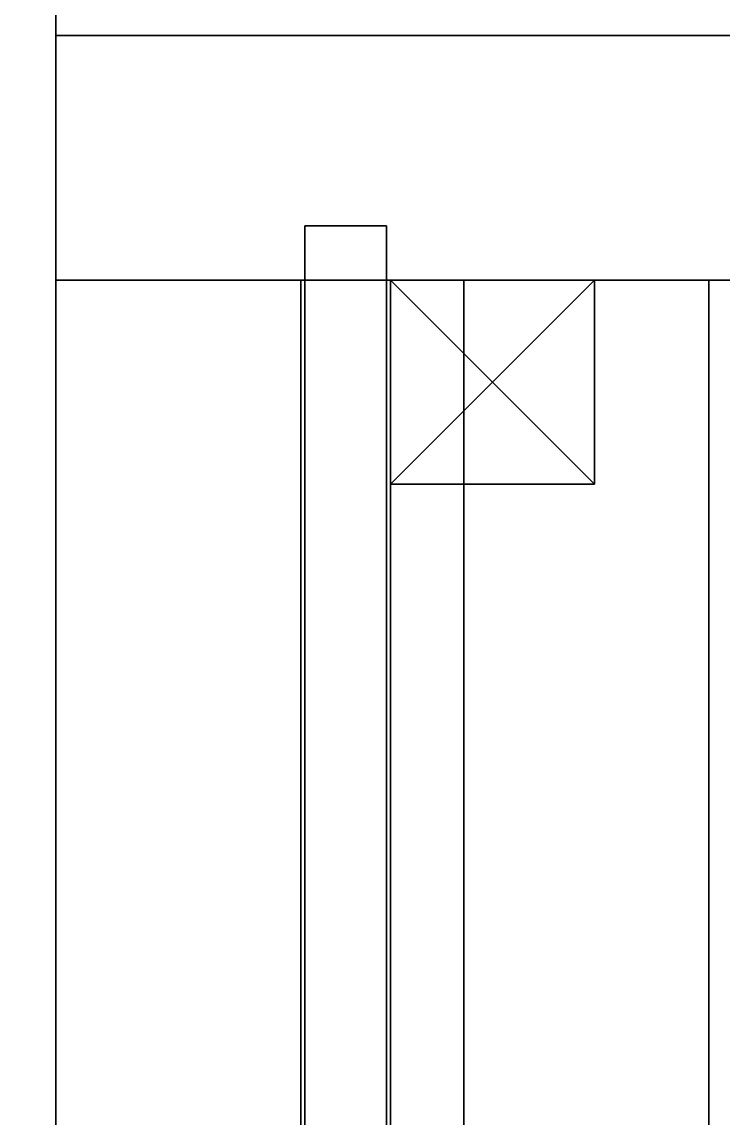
# Model space of a CAD drawing. Extents: x -100 to 4856, y -100 to 4830.
# Drawn here: x 17.5 to 69, y 4180.4 to 4261 of the extents above; entities that cross this region are included whole.
import ezdxf

# ---------------------------------------------------------------- set-up
doc = ezdxf.new("R2010")
doc.units = 0
for name, color, linetype in [('LAYER0', 7, 'CONTINUOUS'), ('LAYER146', 7, 'CONTINUOUS'), ('LAYER151', 7, 'CONTINUOUS'), ('LAYER159', 7, 'CONTINUOUS'), ('LAYER160', 7, 'CONTINUOUS'), ('LAYER166', 7, 'CONTINUOUS'), ('LAYER170', 7, 'CONTINUOUS'), ('LAYER172', 7, 'CONTINUOUS'), ('LAYER174', 7, 'CONTINUOUS'), ('LAYER184', 253, 'CONTINUOUS'), ('LAYER185', 253, 'CONTINUOUS'), ('LAYER186', 253, 'CONTINUOUS'), ('LAYER187', 253, 'CONTINUOUS'), ('LAYER272', 7, 'CONTINUOUS'), ('LAYER282', 253, 'CONTINUOUS'), ('LAYER283', 253, 'CONTINUOUS'), ('LAYER284', 253, 'CONTINUOUS'), ('LAYER285', 253, 'CONTINUOUS'), ('LAYER286', 7, 'CONTINUOUS'), ('LAYER296', 253, 'CONTINUOUS'), ('LAYER297', 253, 'CONTINUOUS'), ('LAYER298', 253, 'CONTINUOUS'), ('LAYER299', 253, 'CONTINUOUS'), ('LAYER300', 7, 'CONTINUOUS'), ('LAYER310', 253, 'CONTINUOUS'), ('LAYER311', 253, 'CONTINUOUS'), ('LAYER312', 253, 'CONTINUOUS'), ('LAYER313', 253, 'CONTINUOUS'), ('LAYER4', 7, 'CONTINUOUS')]:
    doc.layers.add(name, color=color, linetype=linetype)

msp = doc.modelspace()

# ---------------------------------------------------------------- linework, layer by layer
at = {"layer": 'LAYER0', "invisible_edges": 1}
for points in [[(4856, 4830, -5), (-100, -100, -5), (-100, 4830, -5), (4856, 4830, -5)], [(-100, -100, -5), (4856, 4830, -5), (4856, -100, -5), (-100, -100, -5)], [(4856, -100), (-100, 4830), (-100, -100), (4856, -100)], [(-100, 4830), (4856, -100), (4856, 4830), (-100, 4830)]]:
    msp.add_3dface(points, dxfattribs=at)
at = {"layer": 'LAYER146', "invisible_edges": 1}
for points in [[(20, 4242), (570, 4260), (570, 4242), (20, 4242)], [(570, 4260), (20, 4242), (20, 4260), (570, 4260)], [(20, 4260, 2540), (570, 4242, 2540), (570, 4260, 2540), (20, 4260, 2540)], [(570, 4242, 2540), (20, 4260, 2540), (20, 4242, 2540), (570, 4242, 2540)], [(20, 4260, 2540), (20, 4242), (20, 4242, 2540), (20, 4260, 2540)], [(20, 4242), (20, 4260, 2540), (20, 4260), (20, 4242)], [(570, 4260), (20, 4260, 2540), (570, 4260, 2540), (570, 4260)], [(20, 4260, 2540), (570, 4260), (20, 4260), (20, 4260, 2540)], [(20, 4242), (570, 4242, 2540), (20, 4242, 2540), (20, 4242)], [(570, 4242, 2540), (20, 4242), (570, 4242), (570, 4242, 2540)]]:
    msp.add_3dface(points, dxfattribs=at)
at = {"layer": 'LAYER151', "invisible_edges": 1}
for points in [[(20, 4242, 80), (570, 3852, 80), (20, 3852, 80), (20, 4242, 80)], [(570, 3852, 80), (20, 4242, 80), (570, 4242, 80), (570, 3852, 80)], [(20, 4242, 80), (570, 4242, 98), (570, 4242, 80), (20, 4242, 80)], [(570, 4242, 98), (20, 4242, 80), (20, 4242, 98), (570, 4242, 98)], [(20, 3852, 98), (20, 4242, 80), (20, 3852, 80), (20, 3852, 98)], [(20, 4242, 80), (20, 3852, 98), (20, 4242, 98), (20, 4242, 80)], [(570, 4242, 98), (20, 3852, 98), (570, 3852, 98), (570, 4242, 98)], [(20, 3852, 98), (570, 4242, 98), (20, 4242, 98), (20, 3852, 98)]]:
    msp.add_3dface(points, dxfattribs=at)
at = {"layer": 'LAYER159', "invisible_edges": 1}
for points in [[(50, 4242, 80), (50, 3852), (50, 3852, 80), (50, 4242, 80)], [(50, 3852), (50, 4242, 80), (50, 4242), (50, 3852)], [(68, 4242), (50, 3852), (50, 4242), (68, 4242)], [(50, 3852), (68, 4242), (68, 3852), (50, 3852)], [(50, 4242, 80), (68, 4242), (50, 4242), (50, 4242, 80)], [(68, 4242), (50, 4242, 80), (68, 4242, 80), (68, 4242)], [(68, 3852, 80), (50, 4242, 80), (50, 3852, 80), (68, 3852, 80)], [(50, 4242, 80), (68, 3852, 80), (68, 4242, 80), (50, 4242, 80)], [(68, 4242), (68, 3852, 80), (68, 3852), (68, 4242)], [(68, 3852, 80), (68, 4242), (68, 4242, 80), (68, 3852, 80)]]:
    msp.add_3dface(points, dxfattribs=at)
at = {"layer": 'LAYER160', "invisible_edges": 1}
for points in [[(20, 3852, 2539), (570, 4242, 2539), (20, 4242, 2539), (20, 3852, 2539)], [(570, 4242, 2539), (20, 3852, 2539), (570, 3852, 2539), (570, 4242, 2539)], [(20, 4242, 2521), (570, 4242, 2539), (570, 4242, 2521), (20, 4242, 2521)], [(570, 4242, 2539), (20, 4242, 2521), (20, 4242, 2539), (570, 4242, 2539)], [(20, 4242, 2521), (20, 3852, 2539), (20, 4242, 2539), (20, 4242, 2521)], [(20, 3852, 2539), (20, 4242, 2521), (20, 3852, 2521), (20, 3852, 2539)], [(570, 3852, 2521), (20, 4242, 2521), (570, 4242, 2521), (570, 3852, 2521)], [(20, 4242, 2521), (570, 3852, 2521), (20, 3852, 2521), (20, 4242, 2521)]]:
    msp.add_3dface(points, dxfattribs=at)
at = {"layer": 'LAYER166', "invisible_edges": 1}
for points in [[(38.3, 4246, 94), (44.3, 3848, 94), (38.3, 3848, 94), (38.3, 4246, 94)], [(44.3, 3848, 94), (38.3, 4246, 94), (44.3, 4246, 94), (44.3, 3848, 94)], [(44.3, 4246, 2525), (38.3, 3848, 2525), (44.3, 3848, 2525), (44.3, 4246, 2525)], [(38.3, 3848, 2525), (44.3, 4246, 2525), (38.3, 4246, 2525), (38.3, 3848, 2525)], [(38.3, 4246, 94), (44.3, 4246, 2525), (44.3, 4246, 94), (38.3, 4246, 94)], [(44.3, 4246, 2525), (38.3, 4246, 94), (38.3, 4246, 2525), (44.3, 4246, 2525)], [(38.3, 3848, 2525), (38.3, 4246, 94), (38.3, 3848, 94), (38.3, 3848, 2525)], [(38.3, 4246, 94), (38.3, 3848, 2525), (38.3, 4246, 2525), (38.3, 4246, 94)], [(44.3, 4246, 2525), (44.3, 3848, 94), (44.3, 4246, 94), (44.3, 4246, 2525)], [(44.3, 3848, 94), (44.3, 4246, 2525), (44.3, 3848, 2525), (44.3, 3848, 94)]]:
    msp.add_3dface(points, dxfattribs=at)
at = {"layer": 'LAYER170', "invisible_edges": 1}
for points in [[(20, 4242, 1369.5), (20, 3852, 1249.5), (20, 3852, 1369.5), (20, 4242, 1369.5)], [(20, 3852, 1249.5), (20, 4242, 1369.5), (20, 4242, 1249.5), (20, 3852, 1249.5)], [(38, 4242, 1249.5), (20, 3852, 1249.5), (20, 4242, 1249.5), (38, 4242, 1249.5)], [(20, 3852, 1249.5), (38, 4242, 1249.5), (38, 3852, 1249.5), (20, 3852, 1249.5)], [(20, 4242, 1369.5), (38, 4242, 1249.5), (20, 4242, 1249.5), (20, 4242, 1369.5)], [(38, 4242, 1249.5), (20, 4242, 1369.5), (38, 4242, 1369.5), (38, 4242, 1249.5)], [(38, 3852, 1369.5), (20, 4242, 1369.5), (20, 3852, 1369.5), (38, 3852, 1369.5)], [(20, 4242, 1369.5), (38, 3852, 1369.5), (38, 4242, 1369.5), (20, 4242, 1369.5)], [(38, 4242, 1249.5), (38, 3852, 1369.5), (38, 3852, 1249.5), (38, 4242, 1249.5)], [(38, 3852, 1369.5), (38, 4242, 1249.5), (38, 4242, 1369.5), (38, 3852, 1369.5)]]:
    msp.add_3dface(points, dxfattribs=at)
at = {"layer": 'LAYER172', "invisible_edges": 1}
for points in [[(44.6, 3852, 1984), (510, 4242, 1984), (44.6, 4242, 1984), (44.6, 3852, 1984)], [(510, 4242, 1984), (44.6, 3852, 1984), (510, 3852, 1984), (510, 4242, 1984)], [(44.6, 4242, 1966), (510, 4242, 1984), (510, 4242, 1966), (44.6, 4242, 1966)], [(510, 4242, 1984), (44.6, 4242, 1966), (44.6, 4242, 1984), (510, 4242, 1984)], [(44.6, 4242, 1966), (44.6, 3852, 1984), (44.6, 4242, 1984), (44.6, 4242, 1966)], [(44.6, 3852, 1984), (44.6, 4242, 1966), (44.6, 3852, 1966), (44.6, 3852, 1984)], [(510, 3852, 1966), (44.6, 4242, 1966), (510, 4242, 1966), (510, 3852, 1966)], [(44.6, 4242, 1966), (510, 3852, 1966), (44.6, 3852, 1966), (44.6, 4242, 1966)]]:
    msp.add_3dface(points, dxfattribs=at)
at = {"layer": 'LAYER174', "invisible_edges": 1}
for points in [[(44.6, 3852, 866), (510, 4242, 866), (44.6, 4242, 866), (44.6, 3852, 866)], [(510, 4242, 866), (44.6, 3852, 866), (510, 3852, 866), (510, 4242, 866)], [(44.6, 4242, 848), (510, 4242, 866), (510, 4242, 848), (44.6, 4242, 848)], [(510, 4242, 866), (44.6, 4242, 848), (44.6, 4242, 866), (510, 4242, 866)], [(44.6, 4242, 848), (44.6, 3852, 866), (44.6, 4242, 866), (44.6, 4242, 848)], [(44.6, 3852, 866), (44.6, 4242, 848), (44.6, 3852, 848), (44.6, 3852, 866)], [(510, 3852, 848), (44.6, 4242, 848), (510, 4242, 848), (510, 3852, 848)], [(44.6, 4242, 848), (510, 3852, 848), (44.6, 3852, 848), (44.6, 4242, 848)]]:
    msp.add_3dface(points, dxfattribs=at)
at = {"layer": 'LAYER184'}
for points in [[(59.6, 4242, 866), (59.6, 4242, 851), (44.6, 4242, 866), (59.6, 4242, 866)], [(44.6, 4242, 866), (59.6, 4242, 851), (44.6, 4242, 851), (44.6, 4242, 866)], [(44.6, 4242, 866), (44.6, 4242, 851), (44.6, 4227, 866), (44.6, 4242, 866)], [(44.6, 4227, 866), (44.6, 4242, 851), (44.6, 4227, 851), (44.6, 4227, 866)], [(59.6, 4242, 866), (44.6, 4242, 866), (59.6, 4227, 866), (59.6, 4242, 866)], [(59.6, 4227, 866), (44.6, 4242, 866), (44.6, 4227, 866), (59.6, 4227, 866)], [(59.6, 4227, 851), (44.6, 4227, 851), (59.6, 4242, 851), (59.6, 4227, 851)], [(59.6, 4242, 851), (44.6, 4227, 851), (44.6, 4242, 851), (59.6, 4242, 851)], [(59.6, 4227, 866), (59.6, 4227, 851), (59.6, 4242, 866), (59.6, 4227, 866)], [(59.6, 4242, 866), (59.6, 4227, 851), (59.6, 4242, 851), (59.6, 4242, 866)], [(59.6, 4227, 866), (44.6, 4227, 866), (59.6, 4227, 851), (59.6, 4227, 866)], [(59.6, 4227, 851), (44.6, 4227, 866), (44.6, 4227, 851), (59.6, 4227, 851)]]:
    msp.add_3dface(points, dxfattribs=at)
at = {"layer": 'LAYER185'}
for points in [[(59.6, 4242, 866), (59.6, 4242, 851), (44.6, 4242, 866), (59.6, 4242, 866)], [(44.6, 4242, 866), (59.6, 4242, 851), (44.6, 4242, 851), (44.6, 4242, 866)], [(44.6, 4242, 866), (44.6, 4242, 851), (44.6, 4227, 866), (44.6, 4242, 866)], [(44.6, 4227, 866), (44.6, 4242, 851), (44.6, 4227, 851), (44.6, 4227, 866)], [(59.6, 4242, 866), (44.6, 4242, 866), (59.6, 4227, 866), (59.6, 4242, 866)], [(59.6, 4227, 866), (44.6, 4242, 866), (44.6, 4227, 866), (59.6, 4227, 866)], [(59.6, 4227, 851), (44.6, 4227, 851), (59.6, 4242, 851), (59.6, 4227, 851)], [(59.6, 4242, 851), (44.6, 4227, 851), (44.6, 4242, 851), (59.6, 4242, 851)], [(59.6, 4227, 866), (59.6, 4227, 851), (59.6, 4242, 866), (59.6, 4227, 866)], [(59.6, 4242, 866), (59.6, 4227, 851), (59.6, 4242, 851), (59.6, 4242, 866)], [(59.6, 4227, 866), (44.6, 4227, 866), (59.6, 4227, 851), (59.6, 4227, 866)], [(59.6, 4227, 851), (44.6, 4227, 866), (44.6, 4227, 851), (59.6, 4227, 851)]]:
    msp.add_3dface(points, dxfattribs=at)
at = {"layer": 'LAYER186'}
for points in [[(59.6, 4242, 866), (59.6, 4242, 851), (44.6, 4242, 866), (59.6, 4242, 866)], [(44.6, 4242, 866), (59.6, 4242, 851), (44.6, 4242, 851), (44.6, 4242, 866)], [(44.6, 4242, 866), (44.6, 4242, 851), (44.6, 4227, 866), (44.6, 4242, 866)], [(44.6, 4227, 866), (44.6, 4242, 851), (44.6, 4227, 851), (44.6, 4227, 866)], [(59.6, 4242, 866), (44.6, 4242, 866), (59.6, 4227, 866), (59.6, 4242, 866)], [(59.6, 4227, 866), (44.6, 4242, 866), (44.6, 4227, 866), (59.6, 4227, 866)], [(59.6, 4227, 851), (44.6, 4227, 851), (59.6, 4242, 851), (59.6, 4227, 851)], [(59.6, 4242, 851), (44.6, 4227, 851), (44.6, 4242, 851), (59.6, 4242, 851)], [(59.6, 4227, 866), (59.6, 4227, 851), (59.6, 4242, 866), (59.6, 4227, 866)], [(59.6, 4242, 866), (59.6, 4227, 851), (59.6, 4242, 851), (59.6, 4242, 866)], [(59.6, 4227, 866), (44.6, 4227, 866), (59.6, 4227, 851), (59.6, 4227, 866)], [(59.6, 4227, 851), (44.6, 4227, 866), (44.6, 4227, 851), (59.6, 4227, 851)]]:
    msp.add_3dface(points, dxfattribs=at)
at = {"layer": 'LAYER187'}
for points in [[(59.6, 4242, 866), (59.6, 4242, 851), (44.6, 4242, 866), (59.6, 4242, 866)], [(44.6, 4242, 866), (59.6, 4242, 851), (44.6, 4242, 851), (44.6, 4242, 866)], [(44.6, 4242, 866), (44.6, 4242, 851), (44.6, 4227, 866), (44.6, 4242, 866)], [(44.6, 4227, 866), (44.6, 4242, 851), (44.6, 4227, 851), (44.6, 4227, 866)], [(59.6, 4242, 866), (44.6, 4242, 866), (59.6, 4227, 866), (59.6, 4242, 866)], [(59.6, 4227, 866), (44.6, 4242, 866), (44.6, 4227, 866), (59.6, 4227, 866)], [(59.6, 4227, 851), (44.6, 4227, 851), (59.6, 4242, 851), (59.6, 4227, 851)], [(59.6, 4242, 851), (44.6, 4227, 851), (44.6, 4242, 851), (59.6, 4242, 851)], [(59.6, 4227, 866), (59.6, 4227, 851), (59.6, 4242, 866), (59.6, 4227, 866)], [(59.6, 4242, 866), (59.6, 4227, 851), (59.6, 4242, 851), (59.6, 4242, 866)], [(59.6, 4227, 866), (44.6, 4227, 866), (59.6, 4227, 851), (59.6, 4227, 866)], [(59.6, 4227, 851), (44.6, 4227, 866), (44.6, 4227, 851), (59.6, 4227, 851)]]:
    msp.add_3dface(points, dxfattribs=at)
at = {"layer": 'LAYER272', "invisible_edges": 1}
for points in [[(44.6, 3852, 482), (510, 4242, 482), (44.6, 4242, 482), (44.6, 3852, 482)], [(510, 4242, 482), (44.6, 3852, 482), (510, 3852, 482), (510, 4242, 482)], [(44.6, 4242, 464), (510, 4242, 482), (510, 4242, 464), (44.6, 4242, 464)], [(510, 4242, 482), (44.6, 4242, 464), (44.6, 4242, 482), (510, 4242, 482)], [(44.6, 4242, 464), (44.6, 3852, 482), (44.6, 4242, 482), (44.6, 4242, 464)], [(44.6, 3852, 482), (44.6, 4242, 464), (44.6, 3852, 464), (44.6, 3852, 482)], [(510, 3852, 464), (44.6, 4242, 464), (510, 4242, 464), (510, 3852, 464)], [(44.6, 4242, 464), (510, 3852, 464), (44.6, 3852, 464), (44.6, 4242, 464)]]:
    msp.add_3dface(points, dxfattribs=at)
at = {"layer": 'LAYER282'}
for points in [[(59.6, 4242, 482), (59.6, 4242, 467), (44.6, 4242, 482), (59.6, 4242, 482)], [(44.6, 4242, 482), (59.6, 4242, 467), (44.6, 4242, 467), (44.6, 4242, 482)], [(44.6, 4242, 482), (44.6, 4242, 467), (44.6, 4227, 482), (44.6, 4242, 482)], [(44.6, 4227, 482), (44.6, 4242, 467), (44.6, 4227, 467), (44.6, 4227, 482)], [(59.6, 4242, 482), (44.6, 4242, 482), (59.6, 4227, 482), (59.6, 4242, 482)], [(59.6, 4227, 482), (44.6, 4242, 482), (44.6, 4227, 482), (59.6, 4227, 482)], [(59.6, 4227, 467), (44.6, 4227, 467), (59.6, 4242, 467), (59.6, 4227, 467)], [(59.6, 4242, 467), (44.6, 4227, 467), (44.6, 4242, 467), (59.6, 4242, 467)], [(59.6, 4227, 482), (59.6, 4227, 467), (59.6, 4242, 482), (59.6, 4227, 482)], [(59.6, 4242, 482), (59.6, 4227, 467), (59.6, 4242, 467), (59.6, 4242, 482)], [(59.6, 4227, 482), (44.6, 4227, 482), (59.6, 4227, 467), (59.6, 4227, 482)], [(59.6, 4227, 467), (44.6, 4227, 482), (44.6, 4227, 467), (59.6, 4227, 467)]]:
    msp.add_3dface(points, dxfattribs=at)
at = {"layer": 'LAYER283'}
for points in [[(59.6, 4242, 482), (59.6, 4242, 467), (44.6, 4242, 482), (59.6, 4242, 482)], [(44.6, 4242, 482), (59.6, 4242, 467), (44.6, 4242, 467), (44.6, 4242, 482)], [(44.6, 4242, 482), (44.6, 4242, 467), (44.6, 4227, 482), (44.6, 4242, 482)], [(44.6, 4227, 482), (44.6, 4242, 467), (44.6, 4227, 467), (44.6, 4227, 482)], [(59.6, 4242, 482), (44.6, 4242, 482), (59.6, 4227, 482), (59.6, 4242, 482)], [(59.6, 4227, 482), (44.6, 4242, 482), (44.6, 4227, 482), (59.6, 4227, 482)], [(59.6, 4227, 467), (44.6, 4227, 467), (59.6, 4242, 467), (59.6, 4227, 467)], [(59.6, 4242, 467), (44.6, 4227, 467), (44.6, 4242, 467), (59.6, 4242, 467)], [(59.6, 4227, 482), (59.6, 4227, 467), (59.6, 4242, 482), (59.6, 4227, 482)], [(59.6, 4242, 482), (59.6, 4227, 467), (59.6, 4242, 467), (59.6, 4242, 482)], [(59.6, 4227, 482), (44.6, 4227, 482), (59.6, 4227, 467), (59.6, 4227, 482)], [(59.6, 4227, 467), (44.6, 4227, 482), (44.6, 4227, 467), (59.6, 4227, 467)]]:
    msp.add_3dface(points, dxfattribs=at)
at = {"layer": 'LAYER284'}
for points in [[(59.6, 4242, 482), (59.6, 4242, 467), (44.6, 4242, 482), (59.6, 4242, 482)], [(44.6, 4242, 482), (59.6, 4242, 467), (44.6, 4242, 467), (44.6, 4242, 482)], [(44.6, 4242, 482), (44.6, 4242, 467), (44.6, 4227, 482), (44.6, 4242, 482)], [(44.6, 4227, 482), (44.6, 4242, 467), (44.6, 4227, 467), (44.6, 4227, 482)], [(59.6, 4242, 482), (44.6, 4242, 482), (59.6, 4227, 482), (59.6, 4242, 482)], [(59.6, 4227, 482), (44.6, 4242, 482), (44.6, 4227, 482), (59.6, 4227, 482)], [(59.6, 4227, 467), (44.6, 4227, 467), (59.6, 4242, 467), (59.6, 4227, 467)], [(59.6, 4242, 467), (44.6, 4227, 467), (44.6, 4242, 467), (59.6, 4242, 467)], [(59.6, 4227, 482), (59.6, 4227, 467), (59.6, 4242, 482), (59.6, 4227, 482)], [(59.6, 4242, 482), (59.6, 4227, 467), (59.6, 4242, 467), (59.6, 4242, 482)], [(59.6, 4227, 482), (44.6, 4227, 482), (59.6, 4227, 467), (59.6, 4227, 482)], [(59.6, 4227, 467), (44.6, 4227, 482), (44.6, 4227, 467), (59.6, 4227, 467)]]:
    msp.add_3dface(points, dxfattribs=at)
at = {"layer": 'LAYER285'}
for points in [[(59.6, 4242, 482), (59.6, 4242, 467), (44.6, 4242, 482), (59.6, 4242, 482)], [(44.6, 4242, 482), (59.6, 4242, 467), (44.6, 4242, 467), (44.6, 4242, 482)], [(44.6, 4242, 482), (44.6, 4242, 467), (44.6, 4227, 482), (44.6, 4242, 482)], [(44.6, 4227, 482), (44.6, 4242, 467), (44.6, 4227, 467), (44.6, 4227, 482)], [(59.6, 4242, 482), (44.6, 4242, 482), (59.6, 4227, 482), (59.6, 4242, 482)], [(59.6, 4227, 482), (44.6, 4242, 482), (44.6, 4227, 482), (59.6, 4227, 482)], [(59.6, 4227, 467), (44.6, 4227, 467), (59.6, 4242, 467), (59.6, 4227, 467)], [(59.6, 4242, 467), (44.6, 4227, 467), (44.6, 4242, 467), (59.6, 4242, 467)], [(59.6, 4227, 482), (59.6, 4227, 467), (59.6, 4242, 482), (59.6, 4227, 482)], [(59.6, 4242, 482), (59.6, 4227, 467), (59.6, 4242, 467), (59.6, 4242, 482)], [(59.6, 4227, 482), (44.6, 4227, 482), (59.6, 4227, 467), (59.6, 4227, 482)], [(59.6, 4227, 467), (44.6, 4227, 482), (44.6, 4227, 467), (59.6, 4227, 467)]]:
    msp.add_3dface(points, dxfattribs=at)
at = {"layer": 'LAYER286', "invisible_edges": 1}
for points in [[(44.6, 3852, 1240), (510, 4242, 1240), (44.6, 4242, 1240), (44.6, 3852, 1240)], [(510, 4242, 1240), (44.6, 3852, 1240), (510, 3852, 1240), (510, 4242, 1240)], [(44.6, 4242, 1222), (510, 4242, 1240), (510, 4242, 1222), (44.6, 4242, 1222)], [(510, 4242, 1240), (44.6, 4242, 1222), (44.6, 4242, 1240), (510, 4242, 1240)], [(44.6, 4242, 1222), (44.6, 3852, 1240), (44.6, 4242, 1240), (44.6, 4242, 1222)], [(44.6, 3852, 1240), (44.6, 4242, 1222), (44.6, 3852, 1222), (44.6, 3852, 1240)], [(510, 3852, 1222), (44.6, 4242, 1222), (510, 4242, 1222), (510, 3852, 1222)], [(44.6, 4242, 1222), (510, 3852, 1222), (44.6, 3852, 1222), (44.6, 4242, 1222)]]:
    msp.add_3dface(points, dxfattribs=at)
at = {"layer": 'LAYER296'}
for points in [[(59.6, 4242, 1240), (59.6, 4242, 1225), (44.6, 4242, 1240), (59.6, 4242, 1240)], [(44.6, 4242, 1240), (59.6, 4242, 1225), (44.6, 4242, 1225), (44.6, 4242, 1240)], [(44.6, 4242, 1240), (44.6, 4242, 1225), (44.6, 4227, 1240), (44.6, 4242, 1240)], [(44.6, 4227, 1240), (44.6, 4242, 1225), (44.6, 4227, 1225), (44.6, 4227, 1240)], [(59.6, 4242, 1240), (44.6, 4242, 1240), (59.6, 4227, 1240), (59.6, 4242, 1240)], [(59.6, 4227, 1240), (44.6, 4242, 1240), (44.6, 4227, 1240), (59.6, 4227, 1240)], [(59.6, 4227, 1225), (44.6, 4227, 1225), (59.6, 4242, 1225), (59.6, 4227, 1225)], [(59.6, 4242, 1225), (44.6, 4227, 1225), (44.6, 4242, 1225), (59.6, 4242, 1225)], [(59.6, 4227, 1240), (59.6, 4227, 1225), (59.6, 4242, 1240), (59.6, 4227, 1240)], [(59.6, 4242, 1240), (59.6, 4227, 1225), (59.6, 4242, 1225), (59.6, 4242, 1240)], [(59.6, 4227, 1240), (44.6, 4227, 1240), (59.6, 4227, 1225), (59.6, 4227, 1240)], [(59.6, 4227, 1225), (44.6, 4227, 1240), (44.6, 4227, 1225), (59.6, 4227, 1225)]]:
    msp.add_3dface(points, dxfattribs=at)
at = {"layer": 'LAYER297'}
for points in [[(59.6, 4242, 1240), (59.6, 4242, 1225), (44.6, 4242, 1240), (59.6, 4242, 1240)], [(44.6, 4242, 1240), (59.6, 4242, 1225), (44.6, 4242, 1225), (44.6, 4242, 1240)], [(44.6, 4242, 1240), (44.6, 4242, 1225), (44.6, 4227, 1240), (44.6, 4242, 1240)], [(44.6, 4227, 1240), (44.6, 4242, 1225), (44.6, 4227, 1225), (44.6, 4227, 1240)], [(59.6, 4242, 1240), (44.6, 4242, 1240), (59.6, 4227, 1240), (59.6, 4242, 1240)], [(59.6, 4227, 1240), (44.6, 4242, 1240), (44.6, 4227, 1240), (59.6, 4227, 1240)], [(59.6, 4227, 1225), (44.6, 4227, 1225), (59.6, 4242, 1225), (59.6, 4227, 1225)], [(59.6, 4242, 1225), (44.6, 4227, 1225), (44.6, 4242, 1225), (59.6, 4242, 1225)], [(59.6, 4227, 1240), (59.6, 4227, 1225), (59.6, 4242, 1240), (59.6, 4227, 1240)], [(59.6, 4242, 1240), (59.6, 4227, 1225), (59.6, 4242, 1225), (59.6, 4242, 1240)], [(59.6, 4227, 1240), (44.6, 4227, 1240), (59.6, 4227, 1225), (59.6, 4227, 1240)], [(59.6, 4227, 1225), (44.6, 4227, 1240), (44.6, 4227, 1225), (59.6, 4227, 1225)]]:
    msp.add_3dface(points, dxfattribs=at)
at = {"layer": 'LAYER298'}
for points in [[(59.6, 4242, 1240), (59.6, 4242, 1225), (44.6, 4242, 1240), (59.6, 4242, 1240)], [(44.6, 4242, 1240), (59.6, 4242, 1225), (44.6, 4242, 1225), (44.6, 4242, 1240)], [(44.6, 4242, 1240), (44.6, 4242, 1225), (44.6, 4227, 1240), (44.6, 4242, 1240)], [(44.6, 4227, 1240), (44.6, 4242, 1225), (44.6, 4227, 1225), (44.6, 4227, 1240)], [(59.6, 4242, 1240), (44.6, 4242, 1240), (59.6, 4227, 1240), (59.6, 4242, 1240)], [(59.6, 4227, 1240), (44.6, 4242, 1240), (44.6, 4227, 1240), (59.6, 4227, 1240)], [(59.6, 4227, 1225), (44.6, 4227, 1225), (59.6, 4242, 1225), (59.6, 4227, 1225)], [(59.6, 4242, 1225), (44.6, 4227, 1225), (44.6, 4242, 1225), (59.6, 4242, 1225)], [(59.6, 4227, 1240), (59.6, 4227, 1225), (59.6, 4242, 1240), (59.6, 4227, 1240)], [(59.6, 4242, 1240), (59.6, 4227, 1225), (59.6, 4242, 1225), (59.6, 4242, 1240)], [(59.6, 4227, 1240), (44.6, 4227, 1240), (59.6, 4227, 1225), (59.6, 4227, 1240)], [(59.6, 4227, 1225), (44.6, 4227, 1240), (44.6, 4227, 1225), (59.6, 4227, 1225)]]:
    msp.add_3dface(points, dxfattribs=at)
at = {"layer": 'LAYER299'}
for points in [[(59.6, 4242, 1240), (59.6, 4242, 1225), (44.6, 4242, 1240), (59.6, 4242, 1240)], [(44.6, 4242, 1240), (59.6, 4242, 1225), (44.6, 4242, 1225), (44.6, 4242, 1240)], [(44.6, 4242, 1240), (44.6, 4242, 1225), (44.6, 4227, 1240), (44.6, 4242, 1240)], [(44.6, 4227, 1240), (44.6, 4242, 1225), (44.6, 4227, 1225), (44.6, 4227, 1240)], [(59.6, 4242, 1240), (44.6, 4242, 1240), (59.6, 4227, 1240), (59.6, 4242, 1240)], [(59.6, 4227, 1240), (44.6, 4242, 1240), (44.6, 4227, 1240), (59.6, 4227, 1240)], [(59.6, 4227, 1225), (44.6, 4227, 1225), (59.6, 4242, 1225), (59.6, 4227, 1225)], [(59.6, 4242, 1225), (44.6, 4227, 1225), (44.6, 4242, 1225), (59.6, 4242, 1225)], [(59.6, 4227, 1240), (59.6, 4227, 1225), (59.6, 4242, 1240), (59.6, 4227, 1240)], [(59.6, 4242, 1240), (59.6, 4227, 1225), (59.6, 4242, 1225), (59.6, 4242, 1240)], [(59.6, 4227, 1240), (44.6, 4227, 1240), (59.6, 4227, 1225), (59.6, 4227, 1240)], [(59.6, 4227, 1225), (44.6, 4227, 1240), (44.6, 4227, 1225), (59.6, 4227, 1225)]]:
    msp.add_3dface(points, dxfattribs=at)
at = {"layer": 'LAYER300', "invisible_edges": 1}
for points in [[(44.6, 3852, 1612), (510, 4242, 1612), (44.6, 4242, 1612), (44.6, 3852, 1612)], [(510, 4242, 1612), (44.6, 3852, 1612), (510, 3852, 1612), (510, 4242, 1612)], [(44.6, 4242, 1594), (510, 4242, 1612), (510, 4242, 1594), (44.6, 4242, 1594)], [(510, 4242, 1612), (44.6, 4242, 1594), (44.6, 4242, 1612), (510, 4242, 1612)], [(44.6, 4242, 1594), (44.6, 3852, 1612), (44.6, 4242, 1612), (44.6, 4242, 1594)], [(44.6, 3852, 1612), (44.6, 4242, 1594), (44.6, 3852, 1594), (44.6, 3852, 1612)], [(510, 3852, 1594), (44.6, 4242, 1594), (510, 4242, 1594), (510, 3852, 1594)], [(44.6, 4242, 1594), (510, 3852, 1594), (44.6, 3852, 1594), (44.6, 4242, 1594)]]:
    msp.add_3dface(points, dxfattribs=at)
at = {"layer": 'LAYER310'}
for points in [[(59.6, 4242, 1612), (59.6, 4242, 1597), (44.6, 4242, 1612), (59.6, 4242, 1612)], [(44.6, 4242, 1612), (59.6, 4242, 1597), (44.6, 4242, 1597), (44.6, 4242, 1612)], [(44.6, 4242, 1612), (44.6, 4242, 1597), (44.6, 4227, 1612), (44.6, 4242, 1612)], [(44.6, 4227, 1612), (44.6, 4242, 1597), (44.6, 4227, 1597), (44.6, 4227, 1612)], [(59.6, 4242, 1612), (44.6, 4242, 1612), (59.6, 4227, 1612), (59.6, 4242, 1612)], [(59.6, 4227, 1612), (44.6, 4242, 1612), (44.6, 4227, 1612), (59.6, 4227, 1612)], [(59.6, 4227, 1597), (44.6, 4227, 1597), (59.6, 4242, 1597), (59.6, 4227, 1597)], [(59.6, 4242, 1597), (44.6, 4227, 1597), (44.6, 4242, 1597), (59.6, 4242, 1597)], [(59.6, 4227, 1612), (59.6, 4227, 1597), (59.6, 4242, 1612), (59.6, 4227, 1612)], [(59.6, 4242, 1612), (59.6, 4227, 1597), (59.6, 4242, 1597), (59.6, 4242, 1612)], [(59.6, 4227, 1612), (44.6, 4227, 1612), (59.6, 4227, 1597), (59.6, 4227, 1612)], [(59.6, 4227, 1597), (44.6, 4227, 1612), (44.6, 4227, 1597), (59.6, 4227, 1597)]]:
    msp.add_3dface(points, dxfattribs=at)
at = {"layer": 'LAYER311'}
for points in [[(59.6, 4242, 1612), (59.6, 4242, 1597), (44.6, 4242, 1612), (59.6, 4242, 1612)], [(44.6, 4242, 1612), (59.6, 4242, 1597), (44.6, 4242, 1597), (44.6, 4242, 1612)], [(44.6, 4242, 1612), (44.6, 4242, 1597), (44.6, 4227, 1612), (44.6, 4242, 1612)], [(44.6, 4227, 1612), (44.6, 4242, 1597), (44.6, 4227, 1597), (44.6, 4227, 1612)], [(59.6, 4242, 1612), (44.6, 4242, 1612), (59.6, 4227, 1612), (59.6, 4242, 1612)], [(59.6, 4227, 1612), (44.6, 4242, 1612), (44.6, 4227, 1612), (59.6, 4227, 1612)], [(59.6, 4227, 1597), (44.6, 4227, 1597), (59.6, 4242, 1597), (59.6, 4227, 1597)], [(59.6, 4242, 1597), (44.6, 4227, 1597), (44.6, 4242, 1597), (59.6, 4242, 1597)], [(59.6, 4227, 1612), (59.6, 4227, 1597), (59.6, 4242, 1612), (59.6, 4227, 1612)], [(59.6, 4242, 1612), (59.6, 4227, 1597), (59.6, 4242, 1597), (59.6, 4242, 1612)], [(59.6, 4227, 1612), (44.6, 4227, 1612), (59.6, 4227, 1597), (59.6, 4227, 1612)], [(59.6, 4227, 1597), (44.6, 4227, 1612), (44.6, 4227, 1597), (59.6, 4227, 1597)]]:
    msp.add_3dface(points, dxfattribs=at)
at = {"layer": 'LAYER312'}
for points in [[(59.6, 4242, 1612), (59.6, 4242, 1597), (44.6, 4242, 1612), (59.6, 4242, 1612)], [(44.6, 4242, 1612), (59.6, 4242, 1597), (44.6, 4242, 1597), (44.6, 4242, 1612)], [(44.6, 4242, 1612), (44.6, 4242, 1597), (44.6, 4227, 1612), (44.6, 4242, 1612)], [(44.6, 4227, 1612), (44.6, 4242, 1597), (44.6, 4227, 1597), (44.6, 4227, 1612)], [(59.6, 4242, 1612), (44.6, 4242, 1612), (59.6, 4227, 1612), (59.6, 4242, 1612)], [(59.6, 4227, 1612), (44.6, 4242, 1612), (44.6, 4227, 1612), (59.6, 4227, 1612)], [(59.6, 4227, 1597), (44.6, 4227, 1597), (59.6, 4242, 1597), (59.6, 4227, 1597)], [(59.6, 4242, 1597), (44.6, 4227, 1597), (44.6, 4242, 1597), (59.6, 4242, 1597)], [(59.6, 4227, 1612), (59.6, 4227, 1597), (59.6, 4242, 1612), (59.6, 4227, 1612)], [(59.6, 4242, 1612), (59.6, 4227, 1597), (59.6, 4242, 1597), (59.6, 4242, 1612)], [(59.6, 4227, 1612), (44.6, 4227, 1612), (59.6, 4227, 1597), (59.6, 4227, 1612)], [(59.6, 4227, 1597), (44.6, 4227, 1612), (44.6, 4227, 1597), (59.6, 4227, 1597)]]:
    msp.add_3dface(points, dxfattribs=at)
at = {"layer": 'LAYER313'}
for points in [[(59.6, 4242, 1612), (59.6, 4242, 1597), (44.6, 4242, 1612), (59.6, 4242, 1612)], [(44.6, 4242, 1612), (59.6, 4242, 1597), (44.6, 4242, 1597), (44.6, 4242, 1612)], [(44.6, 4242, 1612), (44.6, 4242, 1597), (44.6, 4227, 1612), (44.6, 4242, 1612)], [(44.6, 4227, 1612), (44.6, 4242, 1597), (44.6, 4227, 1597), (44.6, 4227, 1612)], [(59.6, 4242, 1612), (44.6, 4242, 1612), (59.6, 4227, 1612), (59.6, 4242, 1612)], [(59.6, 4227, 1612), (44.6, 4242, 1612), (44.6, 4227, 1612), (59.6, 4227, 1612)], [(59.6, 4227, 1597), (44.6, 4227, 1597), (59.6, 4242, 1597), (59.6, 4227, 1597)], [(59.6, 4242, 1597), (44.6, 4227, 1597), (44.6, 4242, 1597), (59.6, 4242, 1597)], [(59.6, 4227, 1612), (59.6, 4227, 1597), (59.6, 4242, 1612), (59.6, 4227, 1612)], [(59.6, 4242, 1612), (59.6, 4227, 1597), (59.6, 4242, 1597), (59.6, 4242, 1612)], [(59.6, 4227, 1612), (44.6, 4227, 1612), (59.6, 4227, 1597), (59.6, 4227, 1612)], [(59.6, 4227, 1597), (44.6, 4227, 1612), (44.6, 4227, 1597), (59.6, 4227, 1597)]]:
    msp.add_3dface(points, dxfattribs=at)
at = {"layer": 'LAYER4', "invisible_edges": 1}
for points in [[(20, 4260), (570, 4278), (570, 4260), (20, 4260)], [(570, 4278), (20, 4260), (20, 4278), (570, 4278)], [(20, 4278, 2540), (570, 4260, 2540), (570, 4278, 2540), (20, 4278, 2540)], [(570, 4260, 2540), (20, 4278, 2540), (20, 4260, 2540), (570, 4260, 2540)], [(20, 4260), (20, 4278, 2540), (20, 4278), (20, 4260)], [(20, 4278, 2540), (20, 4260), (20, 4260, 2540), (20, 4278, 2540)], [(570, 4260, 2540), (20, 4260), (570, 4260), (570, 4260, 2540)], [(20, 4260), (570, 4260, 2540), (20, 4260, 2540), (20, 4260)]]:
    msp.add_3dface(points, dxfattribs=at)

doc.saveas('drawing.dxf')
